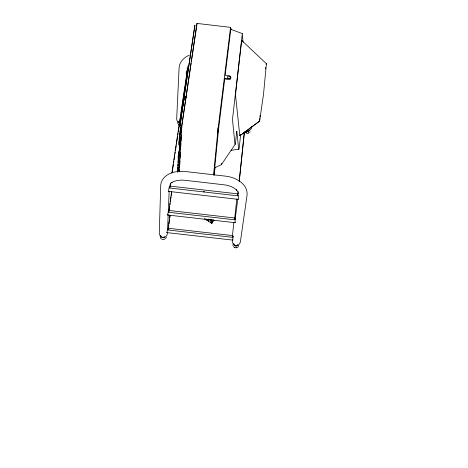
<?xml version="1.0" encoding="UTF-8"?>
<svg xmlns="http://www.w3.org/2000/svg" width="468" height="468" viewBox="0 0 468 468"><rect width="100%" height="100%" fill="white"/><g stroke="black" fill="none" stroke-linecap="round" stroke-linejoin="round"><path stroke-width="0.7" d="M241.816 40.505L266.403 63.742L263.548 93.957L259.605 121.13L239.926 135.615M239.973 135.597L259.594 121.13L259.816 118.386M183.766 99.819L183.754 99.479L179.981 125.681M184.018 99.848L184.006 99.508L183.918 99.947M167.445 232.362L167.105 234.948L165.83 236.322M168.17 214.923L167.562 229.455L166.842 232.602L232.865 240.107L232.812 236.878L233.321 236.053M237.785 199.181L235.123 219.375L235.17 222.709L167.562 214.999L168.304 211.752L169.153 191.318M168.082 228.232L232.485 235.556L232.257 237.294L168.006 229.987L169.995 215.245M168.837 210.448L234.79 217.977L234.55 219.796L168.761 212.291L171.621 191.728M238.165 191.722L237.685 195.829L169.831 188.048L170.352 183.21M177.553 172.212L178.302 157.558L179.993 146.098M178.472 171.686L179.185 158.125L178.32 157.248L178.384 156.019L179.975 145.051M179.542 152.621L179.952 144.887L179.835 145.659L178.957 144.776L179.455 140.622M179.94 143.752L179.057 142.869L179.092 142.231L179.969 143.12L180.086 142.348M180.004 142.483L179.121 141.593L179.513 138.148M179.437 138.23L179.185 140.318L180.069 141.201M180.139 139.92L179.256 139.037L179.285 138.393L180.174 139.277L180.285 138.51M180.203 138.633L179.32 137.75L179.355 137.101L180.239 137.99L180.391 136.574M180.274 137.346L179.384 136.457L180.443 128.092M180.414 131.719L179.987 134.573L180.432 135.018L180.847 127.156L180.788 127.542L179.887 126.647L180.162 123.137M178.524 157.125L178.343 158.342L178.39 157.423A5.417 4.235 4 0 1 178.84 154.381L178.794 155.3M179.472 154.025L179.25 156.897L178.384 156.019M180.186 140.435L180.04 141.845L179.156 140.956M179.221 171.844L181.882 124.81L196.952 23.423L230.56 27.36L230.461 28.525M179.367 171.762L179.484 169.603M179.595 167.439L179.946 160.957M180.098 158.079L180.408 152.316M180.56 149.438L180.87 143.676M181.022 140.792L181.332 135.036M181.49 132.151L181.824 126.237M183.936 100.216L184.135 96.589L194.881 25.108L194.746 27.858M184.088 100.047L184.164 98.608M187.492 70.101L187.569 68.708L171.867 173.125M191.125 63.139L186.118 96.987L184.374 96.782M196.969 24.576L196.975 23.4M243.044 42.19L242.325 33.573L232.479 119.398L234.866 143.331A4.569 0.474 -88.7 0 0 235.539 142.67L236.673 131.678M178.144 162.168L178.589 158.857M230.426 28.729L230.449 28.326L230.338 29.151M206.569 219.556L206.546 219.849L204.744 218.737M259.951 116.941L260.091 115.491M179.794 144.817L179.689 146.847L179.765 146.484M230.742 29.899L230.818 29.349L242.325 33.573M213.537 174.985L217.901 130.379M214.04 175.003L218.474 129.958M217.626 132.848L217.86 130.765M218.228 132.128L218.445 130.221M230.847 29.256L230.923 28.384L225.149 75.319L229.068 75.781A1.971 1.457 6.5 0 1 230.853 77.454A1.971 1.457 6.5 0 1 228.723 78.677L224.798 78.214L224.728 78.893L228.63 79.578A1.977 1.457 13.7 0 0 230.402 79.151A1.977 1.457 13.7 0 0 230.578 77.7M213.367 220.375L211.881 222.288L213.823 220.13M204.656 218.837L211.788 223.353L212.08 223.025C210.91 221.902 213.642 219.082 212.314 221.118M234.55 219.796L236.773 199.07M237.685 195.829L237.99 192.921M239.206 181.291L244.378 131.882M239.224 181.596L244.366 132.438M180.391 123.663L180.233 125.711L180.443 124.301M232.257 237.294L233.854 222.528M181.876 125.716L186.071 97.192L184.076 96.958L180.198 122.891M240.651 134.509L239.259 147.508A4.879 0.491 -88.7 0 1 238.557 148.134L236.872 131.485L236.691 132.157M183.69 100.737L183.567 101.696M217.866 130.595L217.942 129.981M217.924 130.069L217.983 129.531M218.451 130.04L218.497 129.642M217.989 129.583L218.041 128.998M218.503 129.689L218.544 129.244M218.035 129.186L218.1 128.478M218.533 129.425L218.585 128.852M218.076 128.794L218.158 127.98M218.562 129.168L218.714 127.805M218.123 128.419L218.269 127.085M218.591 128.916L224.798 78.214M218.164 128.068L230.56 27.36M214.157 175.231L215.128 167.269M178.08 164.414L177.975 165.76L178.045 165.397M214.332 169.972L214.508 168.527M230.759 29.736L230.818 29.349M232.438 239.756L232.257 242.354L234.392 245.22M177.945 167.38L177.811 168.93L178.086 167.199M251.948 126.296L251.544 128.472L249.222 130.654M265.596 68.878L265.801 67.468M168.006 229.987L168.135 229.121L167.322 228.542M168.457 226.962L168.667 225.523M168.878 224.084L169.621 219.042M169.831 217.602L170.153 215.444M178.209 162.197L178.513 160.126M177.781 171.873L178.092 169.755M266.204 64.66L266.403 63.636M179.384 136.457L179.981 132.889M180.121 131.537L180.432 129.431M179.32 137.75L179.531 136.346M179.735 134.942L179.946 133.532M179.256 139.037L179.501 136.943M179.121 141.593L179.443 139.429M179.057 142.869L179.519 139.347M168.761 212.291L169.638 206.353M169.855 204.908L170.071 203.463M170.282 202.018L171.036 196.958M171.253 195.513L171.785 191.898M178.957 144.776L179.484 141.225M191.342 61.706L196.788 25.488M180.221 139.792L180.104 140.564L179.221 139.675M178.32 157.248L179.987 145.952M169.831 188.048L170.481 183.737M172.212 172.224L172.429 170.785M172.645 169.346L173.4 164.309M173.616 162.87L173.833 161.431M174.049 159.998L174.804 154.961M175.02 153.522L175.237 152.082M175.453 150.643L176.208 145.606M176.424 144.167L176.641 142.728M176.857 141.289L177.618 136.258M177.834 134.819L178.051 133.38M178.267 131.941L179.022 126.904M179.238 125.465L179.455 124.026M179.671 122.587L180.426 117.55M180.642 116.111L180.859 114.672M181.075 113.233L182.263 105.323M182.479 103.884L183.667 95.969M183.883 94.53L185.076 86.621M185.293 85.182L186.48 77.267M186.697 75.828L187.452 70.791M184.281 96.443L194.676 27.039M179.887 126.647L180.402 122.862M180.642 121.633L181.35 116.509M181.607 115.192L181.777 113.689M182.034 112.326L182.783 107.312M182.935 105.932L183.251 103.814M180.648 121.797L180.859 120.387M181.069 118.977L181.385 116.86M181.596 115.45L181.806 114.046M182.122 111.928L182.333 110.518M182.543 109.108L182.754 107.698M182.965 106.289L183.175 104.879M183.708 101.357L183.509 102.738M187.06 68.86L188.113 65.865M214.765 167.755L221.376 164.689L221.697 163.291M235.123 219.375L235.638 218.562M166.111 237.569L165.537 238.727M233.169 237.206L233.31 236.773M250.099 131.812L249.731 132.432M237.598 194.296L238.036 193.079M168.065 214.584L167.562 214.999M238.434 195.203L238.27 199.362L168.533 191.377L169.147 187.118M186.679 73.815C185.281 74.313 187.089 71.235 186.943 70.393M167.205 232.461L166.842 232.602M233.403 243.693L232.871 245.641M221.376 164.689L235.188 144.273M160.84 235.445L160.226 236.749L160.852 238.703M168.925 191.26L168.533 191.377M177.811 122.043L177.518 123.4M212.332 220.767L213.268 219.749M214.063 220.106L211.665 222.768L212.08 223.025M210.986 220.551L211.881 219.492M211.969 219.55L211.004 220.621L208.535 219.094M238.077 247.063L238.692 244.881M238.879 244.624L240.3 242.389L247.098 194.963C247.864 183.491 235.129 177.056 225.289 176.12L185.597 171.557L179.753 171.364M170.855 183.257L172.048 182.339L171.405 182.736C175.412 180.168 180.888 179.829 184.801 180.291L224.131 184.807C228.495 185.316 233.397 186.907 236.861 190.242L236.352 189.715L238.136 192.102M204.393 191.605L203.785 191.944L203.276 191.476M189.359 55.212C184.064 57.19 179.513 61.928 179.098 67.749L176.682 119.036L176.968 120.522L178.834 122.791M176.886 171.633C169.668 172.464 161.349 177.056 160.723 185.065L159.26 234.053L160.085 235.673L161.618 236.954M231.063 150.292L238.82 149.257M168.281 211.056L168.889 211.413M234.643 218.919L235.234 218.989M232.344 236.428L232.924 236.492M169.012 229.618L167.562 229.455L167.556 229.057M169.919 186.089L237.937 193.887M184.135 96.589L186.129 96.817M184.901 97.227L186.065 97.362M238.27 199.362L237.96 199.181M235.17 222.709L234.877 222.511M209.769 219.714L210.992 220.475L210.892 221.733L211.788 223.353M209.758 219.79L211.009 220.551M179.484 134.515L180.373 135.404M179.022 143.506L179.905 144.39M178.302 157.558L179.168 158.43M206.271 219.071L206.85 220.095M168.293 211.349L168.304 211.752M166.14 236.779L166.146 237.422M179.624 123.259A1.89 1.439 3.9 0 1 178.56 121.358M249.543 129.964A1.884 1.439 7.7 0 1 248.256 131.157A1.884 1.439 7.7 0 1 246.25 130.607M179.443 123.4A1.416 1.082 3.9 0 1 178.881 122.388M179.098 124.903A1.884 1.439 3.9 0 1 178.747 124.634M179.086 125.213A1.884 1.439 3.9 0 1 178.343 124.242M248.935 132.777A1.878 1.439 7.7 0 1 247.005 133.263A1.878 1.439 7.7 0 1 245.554 132.034M248.648 132.737A1.878 1.439 7.7 0 1 248.239 132.918M246.811 132.9A1.878 1.439 7.7 0 1 246.373 132.701M246.01 132.432A1.878 1.439 7.7 0 1 245.747 132.099M248.976 130.233A1.41 1.082 7.7 0 1 248.028 131.414A1.41 1.082 7.7 0 1 246.326 130.753M247.935 130.829A1.41 1.082 7.7 0 1 247.566 130.824M237.013 247.239A2.024 1.673 7.8 0 1 236.568 247.455M235.024 247.449A2.024 1.673 7.8 0 1 234.556 247.227M237.329 247.209A2.024 1.673 7.8 0 1 236.527 247.736M236.024 247.853A2.024 1.673 7.8 0 1 235.498 247.847M234.983 247.73A2.024 1.673 7.8 0 1 233.684 246.39M237.375 244.939A1.521 1.258 7.8 0 1 234.374 244.928M164.777 238.972A2.036 1.673 2.1 0 1 161.554 238.955M165.116 236.592A2.036 1.679 2.2 0 1 163.244 237.621A2.036 1.679 2.2 0 1 161.349 236.574M237.849 244.858A2.03 1.679 7.8 0 1 235.773 245.875A2.03 1.679 7.8 0 1 233.947 244.413M237.188 244.98A1.521 1.258 7.8 0 1 236.925 245.209M163.823 237.106A1.527 1.258 2.2 0 1 163.443 237.188M164.724 236.685A1.527 1.258 2.2 0 1 161.694 236.668M211.928 222.037A1.024 0.831 5.8 0 1 211.747 222.189M210.74 222.288A1.024 0.831 5.8 0 1 210.307 222.025M178.343 158.342A5.411 4.23 4 0 1 178.519 155.774M240.178 134.901A3.972 0.398 -88.7 0 1 239.71 134.778L235.755 97.379A3.814 0.392 -88.9 0 1 235.814 91.857L241.529 41.576A3.709 0.363 -89.2 0 1 241.95 40.851M207.33 219.779L208.693 221.189L207.33 219.779M228.051 78.08A1.48 1.094 6.5 0 0 230.367 77.395A1.48 1.094 6.5 0 0 228.273 76.202A1.48 1.094 6.5 0 0 228.051 78.08"/></g></svg>
